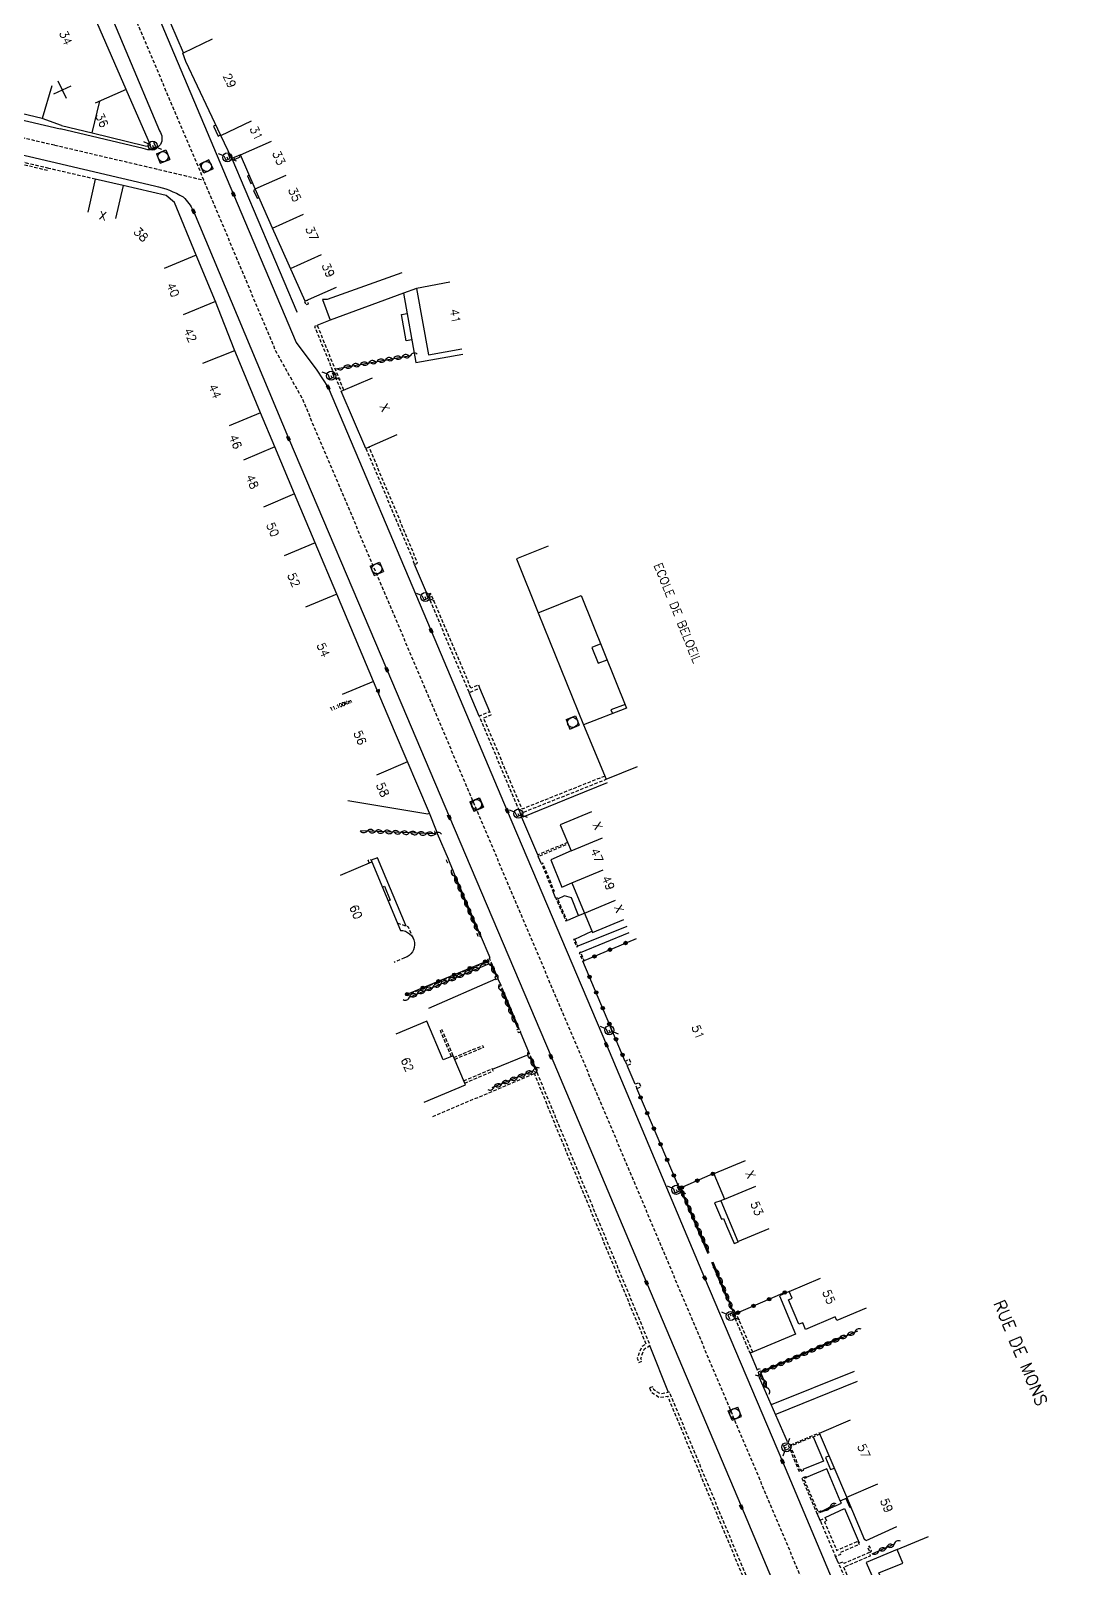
# Model space of a CAD drawing. Header units: millimetres. Extents: x 104999 to 106000, y 137000 to 138000.
# Drawn here: x 105159.2 to 105315.2, y 137357.4 to 137584.1 of the extents above; entities that cross this region are included whole.
import ezdxf
from ezdxf.enums import TextEntityAlignment as Align

# ---------------------------------------------------------------- set-up
doc = ezdxf.new("R2010")
doc.units = ezdxf.units.MM
doc.linetypes.add('DASHED', pattern=[0.75, 0.5, -0.25])
doc.layers.get('0').update_dxf_attribs({"linetype": 'CONTINUOUS'})
for name, color, linetype in [('W0001', 6, 'DASHED'), ('W0008', 7, 'CONTINUOUS'), ('W0100', 7, 'CONTINUOUS'), ('W0105', 7, 'CONTINUOUS'), ('W0112', 1, 'DASHED'), ('W0310', 3, 'CONTINUOUS'), ('W0322', 7, 'CONTINUOUS'), ('W0334', 7, 'CONTINUOUS'), ('W0400', 7, 'CONTINUOUS'), ('W0420', 7, 'CONTINUOUS'), ('W0471', 7, 'CONTINUOUS'), ('W0851', 7, 'CONTINUOUS'), ('W0984', 7, 'CONTINUOUS'), ('W0989', 7, 'CONTINUOUS'), ('W0991', 7, 'CONTINUOUS'), ('W1102', 7, 'CONTINUOUS')]:
    doc.layers.add(name, color=color, linetype=linetype)
doc.styles.get("Standard").update_dxf_attribs({"font": 'romans.shx', "width": 0.85})

# ---------------------------------------------------------------- blocks, each defined once
blk = doc.blocks.new('t322o')
at = {"color": 0, "linetype": 'Continuous'}
for radius in [0.25, 0.15]:
    blk.add_circle((0, 0), radius, dxfattribs=at)
blk = doc.blocks.new('T851')
for p, q in [((-0.25, -0.15), (0, 0.32)), ((0, 0.32), (0.25, -0.15)), ((-0.25, -0.15), (0.25, -0.15))]:
    blk.add_line(p, q)
for major_axis in [(-0.106, 0.106), (-0.0354, 0.0354), (-0.0236, 0.0236)]:
    blk.add_ellipse((0, 0), major_axis=major_axis, ratio=1, start_param=3.926991, end_param=10.210176)
blk = doc.blocks.new('T471')
for p, q in [((-0.333334, 0.333334), (-0.333334, -0.333334)), ((-0.333334, 0.333334), (0.333334, 0.333334)), ((-0.333334, 0), (0, 0)), ((0.500001, 0.500001), (1.000002, 1.000002)), ((-0.500001, -0.500001), (-1.000002, -1.000002)), ((-0.333334, -0.333334), (0.333334, -0.333334))]:
    blk.add_line(p, q)
blk.add_ellipse((0, 0), major_axis=(0.471405, 0.471405), ratio=1, start_param=5.4977871438, end_param=11.780972451)
blk = doc.blocks.new('T400')
for p, q in [((-0.15, 0.3), (0.15, 0.3)), ((-0.15, -0.25), (-0.15, 0.3)), ((-0.15, 0.15), (0.15, 0.15)), ((-0.15, 0), (0.15, 0)), ((0.15, 0.3), (0.15, -0.25)), ((-0.15, -0.15), (0.15, -0.15)), ((-0.15, -0.25), (-0.15, -0.3)), ((-0.15, -0.3), (0.15, -0.3)), ((0.15, -0.3), (0.15, -0.25))]:
    blk.add_line(p, q)
blk = doc.blocks.new('T420')
for p, q in [((0.75, 0.75), (-0.75, 0.75)), ((-0.75, 0.75), (-0.75, -0.75)), ((0.75, 0.75), (0.75, -0.75)), ((0.75, -0.75), (-0.75, -0.75))]:
    blk.add_line(p, q)
blk.add_ellipse((0, 0), major_axis=(-0.53, 0.53), ratio=1, start_param=3.926991, end_param=10.210176)
blk = doc.blocks.new('t991o')
at = {"color": 0, "linetype": 'Continuous'}
for p, q in [((-1, 1), (1, -1)), ((-1, -1), (1, 1))]:
    blk.add_line(p, q, dxfattribs=at)
blk = doc.blocks.new('t310o')
at = {"color": 0, "linetype": 'Continuous'}
for centre, start, end in [((-0.5, 0.38), 216.8699, 323.1304), ((0.5, -0.37), 36.8699, 143.1303)]:
    blk.add_arc(centre, 0.625, start, end, dxfattribs=at)

msp = doc.modelspace()

# ---------------------------------------------------------------- linework, layer by layer
at = {"layer": 'W0001'}
msp.add_line((105162.74, 137567.24), (105184.74, 137562.08), dxfattribs=at)
at = {"layer": 'W0001', "flags": 128}
msp.add_lwpolyline([(105413.29, 137021.14), (105369.41, 137125.33), (105336.47, 137203.44), (105317.04, 137251.43), (105277.7, 137344.55), (105240.37, 137432.98), (105199.24, 137529.91), (105195.36, 137536.86), (105186.16, 137558.73), (105178.61, 137576.56), (105176.16, 137582.37), (105170.82, 137595.03), (105161.86, 137616.2), (105149.82, 137644.64), (105138.61, 137671.18), (105127.71, 137696.98), (105125.09, 137703.17), (105118.96, 137717.63), (105109.82, 137740.83, 0.111965), (105088.34, 137761.16, 0.111965)], format="xyb", dxfattribs=at)
msp.add_lwpolyline([(105065.83, 137589.98), (105162.74, 137567.24)], dxfattribs=at)
at = {"layer": 'W0008', "flags": 128}
for points in [[(105167.9, 137593.8), (105173.24, 137581.14), (105178.22, 137569.32, -0.28042), (105178.35, 137567.33), (105178.32, 137567.29, -0.328648), (105175.78, 137566.74), (105163.53, 137569.63)], [(105162.17, 137564.81), (105177.48, 137561.23, -0.081263), (105181.69, 137559.59, -0.08941), (105183.17, 137557.56), (105183.21, 137557.48), (105197.22, 137524), (105211.73, 137489.92), (105220.96, 137468.15), (105235.96, 137432.85), (105250.05, 137399.5), (105264.03, 137366.44), (105273.94, 137342.96), (105274.51, 137341.57, -0.020559), (105275.57, 137331.95), (105275.55, 137331.76), (105274.7, 137324.82), (105272.11, 137303.87)]]:
    msp.add_lwpolyline(points, format="xyb", dxfattribs=at)
for points in [[(105175.58, 137591.98), (105182.28, 137576.12), (105189.11, 137559.97), (105198.35, 137538.12), (105201.43, 137534.05), (105203.07, 137531.51), (105218.27, 137495.63), (105229.49, 137469.06), (105244.15, 137434.58), (105258.62, 137400.19), (105270.09, 137373.14), (105282.55, 137343.58)], [(105280.68, 137386.41), (105268.43, 137381.48)], [(105269.04, 137380.08), (105281.18, 137384.97)]]:
    msp.add_lwpolyline(points, dxfattribs=at)
at = {"layer": 'W0008'}
for points in [[(105081.58, 137588.84), (105118.55, 137580.17), (105163.53, 137569.63)], [(105080.09, 137584.09), (105117.85, 137575.18), (105162.17, 137564.81)]]:
    msp.add_lwpolyline(points, dxfattribs=at)
at = {"layer": 'W0100'}
msp.add_line((105186.49, 137544.13), (105186.44, 137544.15), dxfattribs=at)
at = {"layer": 'W0100', "flags": 128}
for points in [[(105204.25, 137546.26), (105199.68, 137544.22), (105194.88, 137555.01), (105192.32, 137560.79), (105190.14, 137565.81), (105188.88, 137565.25), (105187.25, 137568.66), (105182.08, 137579.54), (105181.64, 137580.79), (105181.73, 137580.84), (105178.02, 137589.55), (105177.97, 137589.53), (105175.65, 137594.93), (105177.5, 137595.7), (105174.81, 137602.14), (105173, 137601.37), (105171.27, 137605.43), (105169.14, 137610.58), (105167.03, 137615.57), (105165.32, 137619.64), (105165.34, 137619.66), (105164.05, 137622.9), (105168.69, 137624.76)], [(105163.74, 137570.12), (105168.28, 137569.02), (105176.09, 137567.12), (105176.51, 137567.1), (105176.85, 137567.23), (105173.3, 137575.43), (105165.59, 137593.1)], [(105205.96, 137470.6), (105217.79, 137468.63), (105218.02, 137468.73), (105212.86, 137480.82), (105212.85, 137480.81), (105209.77, 137488.16), (105204.37, 137501.04), (105201.18, 137508.59), (105198.12, 137515.81), (105195.2, 137522.73), (105193.09, 137527.75), (105189.21, 137537.13), (105186.44, 137544.15), (105183.6, 137550.99), (105180.4, 137558.77), (105179.2, 137559.81), (105172.82, 137561.28), (105168.73, 137562.2), (105167.62, 137557.33)], [(105221.04, 137547), (105216.12, 137546.11), (105217.88, 137536.33), (105222.8, 137537.21)], [(105213.23, 137524.49), (105208.64, 137522.52), (105205.01, 137530.95), (105209.61, 137532.93)], [(105235.52, 137508.1), (105230.88, 137506.23), (105234.07, 137498.27), (105240.39, 137500.81), (105247.11, 137484.23), (105240.77, 137481.73), (105244.07, 137473.72), (105248.7, 137475.63)], [(105241.92, 137468.94), (105237.32, 137466.99), (105238.95, 137463.15), (105235.91, 137461.86), (105237.56, 137457.84), (105239.02, 137458.46), (105242.06, 137451.15), (105246.68, 137453.07)], [(105217.24, 137426.11), (105223.33, 137428.66), (105221.52, 137432.96), (105220.05, 137432.34), (105217.65, 137438.08), (105213.04, 137436.15)], [(105264.6, 137417.47), (105259.99, 137415.54), (105261.56, 137411.8), (105261.01, 137411.57), (105263.53, 137405.58), (105268.14, 137407.51)], [(105282.45, 137395.76), (105278.1, 137393.91), (105277.87, 137394.44), (105273.51, 137392.58), (105273.08, 137393.6), (105272.52, 137393.37), (105270.98, 137396.97), (105271.54, 137397.21), (105271.11, 137398.22), (105275.71, 137400.18)], [(105286.94, 137363.52), (105282.39, 137361.43), (105282.33, 137361.56), (105282.27, 137361.55), (105279.58, 137367.87), (105275.55, 137377.32), (105280.15, 137379.28)], [(105292.05, 137351.47), (105287.44, 137349.55), (105286.53, 137351.74), (105286.42, 137351.7), (105284.32, 137356.7), (105287.85, 137358.16), (105287.02, 137360.16), (105291.63, 137362.08)]]:
    msp.add_lwpolyline(points, dxfattribs=at)
at = {"layer": 'W0100'}
msp.add_lwpolyline([(105163.74, 137570.12), (105160.88, 137571.15), (105144.34, 137575.07), (105138.65, 137576.49), (105134.61, 137577.49), (105135.81, 137582.34)], dxfattribs=at)
at = {"layer": 'W0100', "flags": 128}
msp.add_lwpolyline([(105204.9, 137459.6), (105209.51, 137461.53), (105213.74, 137451.44, -0.86476), (105214.36, 137447.38)], format="xyb", dxfattribs=at)
at = {"layer": 'W0105', "flags": 128}
for points in [[(105186.52, 137570.18), (105186.18, 137570.02), (105186.85, 137568.56), (105187.21, 137568.73)], [(105189.15, 137565.37), (105189.27, 137565.11), (105190.11, 137565.5), (105189.99, 137565.75)], [(105191.45, 137562.8), (105191.17, 137562.68), (105191.66, 137561.56), (105191.94, 137561.68)], [(105192.37, 137560.69), (105192.08, 137560.56), (105192.59, 137559.39), (105192.88, 137559.52)], [(105215.43, 137538.51), (105214.6, 137538.36), (105213.92, 137542.26), (105214.73, 137542.41)], [(105243.28, 137493.68), (105241.98, 137493.16), (105242.92, 137490.84), (105244.22, 137491.36)], [(105246.9, 137484.75), (105244.79, 137483.96), (105245.01, 137483.4)], [(105211.07, 137457.81), (105211.38, 137457.94), (105212.23, 137455.9), (105211.92, 137455.78)], [(105276.99, 137373.95), (105276.45, 137373.72), (105277.2, 137371.93), (105277.75, 137372.16)], [(105280.21, 137366.38), (105280.06, 137366.32), (105279.51, 137367.62), (105279.66, 137367.68)], [(105275.19, 137365.53), (105275.16, 137365.51), (105275.64, 137364.4), (105275.69, 137364.42)]]:
    msp.add_lwpolyline(points, dxfattribs=at)
at = {"layer": 'W0112'}
msp.add_line((105250.95, 137384.16), (105250.49, 137383.97), dxfattribs=at)
msp.add_lwpolyline([(105161.86, 137563.8), (105151.04, 137566.36), (105151.06, 137566.46), (105150.5, 137566.59), (105150.37, 137566), (105150.93, 137565.87), (105150.97, 137566.07), (105161.79, 137563.51)], dxfattribs=at)
at = {"layer": 'W0112', "flags": 128}
for points in [[(105168.73, 137562.2), (105161.86, 137563.8)], [(105199.68, 137544.22), (105199.59, 137544.18), (105199.79, 137543.68), (105200.2, 137543.85), (105199.99, 137544.36)], [(105205.39, 137531.11), (105201.48, 137540.65), (105201.07, 137540.48), (105204.61, 137531.86), (105205.01, 137530.95)], [(105208.64, 137522.52), (105215.69, 137505.87), (105215.64, 137505.83), (105215.82, 137505.41), (105216.28, 137505.6), (105212.49, 137514.71), (105209.1, 137522.72)], [(105243.88, 137474.19), (105231.68, 137469.32), (105226.02, 137482.75), (105227.13, 137483.22), (105226.93, 137483.68), (105225.36, 137483.02), (105231.41, 137468.68), (105244.07, 137473.72)], [(105231.41, 137468.68), (105231.67, 137468.11), (105231.85, 137468.18), (105231.62, 137468.76)], [(105238.41, 137464.41), (105234, 137462.58), (105234.06, 137462.36), (105238.48, 137464.24)], [(105209.14, 137461.38), (105209, 137461.78), (105209.38, 137461.91), (105209.51, 137461.53)], [(105213.27, 137452.55), (105214.88, 137451.98), (105215.63, 137450.25)], [(105239.54, 137449.99), (105239.46, 137450.17), (105239.28, 137450.09), (105239.75, 137449.01), (105239.93, 137449.09), (105239.54, 137449.99), (105239.54, 137449.99)], [(105214.36, 137447.38), (105212.81, 137446.71)], [(105215.26, 137442.15), (105226.72, 137446.92)], [(105221.52, 137432.96), (105219.87, 137436.85), (105219.58, 137436.73), (105221.24, 137432.84)], [(105221.62, 137432.71), (105225.85, 137434.46), (105225.97, 137434.18), (105221.75, 137432.41)], [(105223.21, 137428.93), (105227.42, 137430.72), (105227.28, 137431.02), (105223.08, 137429.25)], [(105233.42, 137430.29), (105218.23, 137423.85)], [(105250.49, 137383.97), (105250.74, 137383.37), (105251.95, 137382.57), (105253.14, 137382.78), (105273.55, 137333.92), (105273.77, 137333.34), (105273.73, 137332.68), (105271.63, 137316.15), (105272.12, 137316.08), (105274.23, 137332.64), (105274.27, 137333.42), (105274.01, 137334.11), (105253.44, 137383.35), (105252.06, 137383.1), (105251.14, 137383.7), (105250.95, 137384.16)], [(105275.61, 137377.18), (105271.27, 137375.35), (105272.72, 137371.84), (105273.1, 137371.99), (105273.17, 137371.8), (105272.61, 137371.58), (105271.01, 137375.46), (105275.25, 137377.24), (105275.53, 137377.36), (105275.55, 137377.32)]]:
    msp.add_lwpolyline(points, dxfattribs=at)
for points in [[(105224.15, 137487.16), (105218.18, 137501.12), (105217.73, 137500.93), (105223.89, 137486.51), (105224.35, 137486.7), (105225.46, 137487.17), (105225.26, 137487.63)], [(105218.78, 137466.02), (105218.92, 137465.6), (105219.22, 137465.7), (105219.08, 137466.12)], [(105220.51, 137461.82), (105220.68, 137461.42), (105220.98, 137461.54), (105220.81, 137461.95)], [(105236.26, 137457.15), (105236.45, 137457.23), (105234.73, 137461.36), (105234.55, 137461.28)], [(105221.26, 137460.03), (105221.43, 137459.61), (105221.72, 137459.73), (105221.56, 137460.15)], [(105238.15, 137452.83), (105238.33, 137452.91), (105236.85, 137456.24), (105236.67, 137456.15)], [(105225.01, 137451.01), (105225.16, 137450.6), (105225.46, 137450.7), (105225.31, 137451.12)], [(105226.92, 137446.44), (105227.21, 137446.57), (105226.88, 137447.36), (105226.58, 137447.23)], [(105240.67, 137446.89), (105240.86, 137446.97), (105240.3, 137448.22), (105240.12, 137448.14)], [(105227.68, 137444.6), (105227.89, 137444.12), (105228.18, 137444.25), (105227.98, 137444.72)], [(105228.49, 137442.7), (105228.78, 137442.83), (105228.58, 137443.3), (105228.29, 137443.17)], [(105231.45, 137436.46), (105231.16, 137436.34), (105230.96, 137436.82), (105231.25, 137436.94)], [(105232.7, 137432.67), (105232.99, 137432.79), (105232.79, 137433.26), (105232.5, 137433.14)], [(105233.67, 137430.37), (105233.5, 137430.3), (105236.96, 137421.8), (105249.96, 137390.47), (105249.3, 137390.02), (105248.66, 137388.37), (105248.92, 137387.73), (105249.38, 137387.92), (105249.2, 137388.37), (105249.71, 137389.7), (105250.58, 137390.28), (105233.91, 137430.47), (105233.97, 137430.49), (105233.77, 137430.97), (105233.48, 137430.84)], [(105246.91, 137432.13), (105247.18, 137431.53), (105247.78, 137431.8), (105247.51, 137432.4)], [(105248.62, 137428.12), (105249.23, 137428.36), (105248.98, 137428.99), (105248.36, 137428.75)], [(105262.9, 137394.74), (105263.26, 137394.9), (105265.68, 137389.28), (105265.31, 137389.12)], [(105266.36, 137386.66), (105266.73, 137386.82), (105266.89, 137386.44), (105266.52, 137386.29)], [(105273.53, 137370.92), (105273.6, 137370.73), (105273.24, 137370.6), (105275.35, 137365.68), (105275.92, 137365.92), (105276, 137365.74), (105275.24, 137365.41), (105272.98, 137370.71)], [(105281.2, 137361.36), (105281.4, 137360.89), (105278.57, 137359.7), (105278.67, 137359.44), (105277.93, 137359.12), (105275.66, 137364.5), (105276.4, 137364.81), (105276.6, 137364.35), (105276.31, 137364.23), (105278.08, 137360.03)], [(105282.97, 137359.77), (105283.24, 137359.89), (105282.95, 137360.63), (105282.67, 137360.52)], [(105282.73, 137349.89), (105282.53, 137350.35), (105282.24, 137350.22), (105279.16, 137357.56), (105283.09, 137359.24), (105282.9, 137359.7), (105279.13, 137358.09), (105279.02, 137358.32), (105278.41, 137358.06), (105281.97, 137349.56)]]:
    msp.add_lwpolyline(points, close=True, dxfattribs=at)
at = {"layer": 'W0310', "flags": 128}
for points in [[(105204.15, 137534.23), (105215.27, 137536.23)], [(105218.8, 137465.66), (105207.91, 137466.14)], [(105221.69, 137459.47), (105225.13, 137451.35)], [(105215.07, 137441.62), (105226.86, 137446.57)], [(105227.02, 137446.48), (105227.87, 137444.68)], [(105228.69, 137442.53), (105231, 137437.08)], [(105233.33, 137430.74), (105227.2, 137428.22)], [(105232.95, 137432.57), (105233.57, 137431.09)], [(105255.14, 137413.19), (105259.23, 137403.97)], [(105259.83, 137402.55), (105262.98, 137394.83)], [(105267.77, 137384.02), (105266.92, 137386.26), (105281.23, 137392.41)], [(105276, 137365.87), (105277.8, 137366.77)], [(105286.58, 137360.96), (105283.28, 137359.49)]]:
    msp.add_lwpolyline(points, dxfattribs=at)
at = {"layer": 'W0322', "flags": 128}
for points in [[(105246.91, 137432.13), (105240.67, 137446.89), (105248.54, 137450.26)], [(105214.73, 137442.02), (105226.67, 137447.02)], [(105259.83, 137415.55), (105254.9, 137413.37), (105248.62, 137428.12)], [(105270.43, 137398.05), (105262.82, 137394.77)]]:
    msp.add_lwpolyline(points, dxfattribs=at)
at = {"layer": 'W0334'}
for p, q in [((105234.07, 137498.27), (105240.77, 137481.73)), ((105240.01, 137453.63), (105240.88, 137454))]:
    msp.add_line(p, q, dxfattribs=at)
at = {"layer": 'W0334', "flags": 128}
for points in [[(105188.88, 137565.25), (105198.44, 137542.66), (105198.58, 137542.71)], [(105213.96, 137548.42), (105202.94, 137544.45), (105202.25, 137544.47), (105203.36, 137541.44)], [(105214.19, 137545.41), (105203.36, 137541.44), (105201.63, 137540.72), (105201.48, 137540.65)], [(105216.12, 137546.11), (105214.19, 137545.41), (105216.03, 137535.18), (105222.94, 137536.42)], [(105217.73, 137500.93), (105215.82, 137505.41)], [(105225.36, 137483.02), (105223.89, 137486.51)], [(105226.93, 137483.68), (105225.46, 137487.17)], [(105231.85, 137468.18), (105239.34, 137471.21), (105244.27, 137473.24)], [(105219.08, 137466.12), (105218.02, 137468.73)], [(105234, 137462.58), (105231.67, 137468.11)], [(105220.81, 137461.95), (105219.22, 137465.7)], [(105214.57, 137452.09), (105210.38, 137462.15), (105209.42, 137461.81)], [(105221.56, 137460.15), (105220.98, 137461.54)], [(105234.55, 137461.28), (105234.06, 137462.36)], [(105225.31, 137451.12), (105225.37, 137451.17), (105221.72, 137459.73)], [(105236.67, 137456.15), (105236.26, 137457.15)], [(105238.42, 137452.96), (105240.01, 137453.63), (105238.99, 137456.23), (105237.94, 137456.53), (105236.93, 137456.06)], [(105239.46, 137450.17), (105241.99, 137451.32)], [(105247.12, 137452.02), (105239.93, 137449.1)], [(105240.31, 137448.2), (105247.49, 137451.13)], [(105226.88, 137447.36), (105226.99, 137447.39), (105225.56, 137450.73), (105225.46, 137450.7)], [(105227.98, 137444.72), (105227.21, 137446.57)], [(105217.95, 137439.97), (105227.82, 137444.3)], [(105228.58, 137443.3), (105228.18, 137444.25)], [(105231.25, 137436.94), (105228.78, 137442.83)], [(105232.79, 137433.26), (105231.45, 137436.46)], [(105227.3, 137430.97), (105232.37, 137433.06)], [(105233.77, 137430.97), (105232.99, 137432.79)], [(105248.36, 137428.75), (105247.18, 137431.53)], [(105255.11, 137413.08), (105259.11, 137403.78)], [(105261.01, 137411.57), (105260.08, 137411.27), (105261.11, 137408.84), (105261.38, 137408.96), (105261.83, 137407.89), (105262.96, 137405.26), (105263.61, 137405.51)], [(105259.63, 137402.5), (105261.88, 137397.15)], [(105271.11, 137398.22), (105269.64, 137397.56), (105272.03, 137391.93), (105265.32, 137389.1)], [(105250.55, 137390.13), (105253.25, 137383.37)], [(105267.03, 137386.47), (105278.92, 137391.58)], [(105265.31, 137389.12), (105266.36, 137386.66)], [(105266.52, 137386.29), (105266.67, 137385.53), (105270.79, 137376.06)], [(105274.63, 137376.77), (105276.16, 137373.2), (105273.11, 137371.96)], [(105278.63, 137367.33), (105276.65, 137372.04), (105273.59, 137370.76)], [(105276, 137365.74), (105278.79, 137367), (105278.63, 137367.33), (105279.62, 137367.78)], [(105276.4, 137364.81), (105276.4, 137364.86), (105279.27, 137366.2), (105281.4, 137361.13)], [(105278.41, 137358.06), (105277.93, 137359.12)], [(105287.02, 137360.16), (105282.44, 137358.25), (105285.14, 137352.05), (105284.78, 137350.88), (105282.69, 137349.97)]]:
    msp.add_lwpolyline(points, dxfattribs=at)
at = {"layer": 'W1102'}
for p, q in [((105181.73, 137580.84), (105186.03, 137582.88)), ((105162.31, 137575.95), (105160.88, 137571.15)), ((105168.28, 137569.02), (105169.42, 137573.73)), ((105173.3, 137575.43), (105168.72, 137573.43)), ((105187.25, 137568.66), (105191.76, 137570.81)), ((105190.14, 137565.81), (105194.73, 137567.8)), ((105192.32, 137560.79), (105196.89, 137562.81)), ((105172.82, 137561.28), (105171.71, 137556.4)), ((105194.88, 137555.01), (105199.45, 137557.04)), ((105183.6, 137550.99), (105178.88, 137549.04)), ((105197.53, 137549.06), (105202.09, 137551.1)), ((105186.44, 137544.15), (105181.71, 137542.2)), ((105189.25, 137536.9), (105184.52, 137535.04)), ((105193.09, 137527.75), (105188.48, 137525.82)), ((105195.2, 137522.73), (105190.59, 137520.78)), ((105198.12, 137515.81), (105193.52, 137513.86)), ((105201.18, 137508.59), (105196.57, 137506.65)), ((105204.37, 137501.04), (105199.75, 137499.1)), ((105209.77, 137488.16), (105205.16, 137486.22)), ((105214.76, 137476.3), (105210.19, 137474.34)), ((105238.95, 137463.15), (105243.56, 137465.08)), ((105239.02, 137458.46), (105243.63, 137460.38)), ((105240.88, 137454), (105245.49, 137455.92)), ((105261.56, 137411.8), (105266.17, 137413.73)), ((105279.58, 137367.87), (105284.18, 137369.83))]:
    msp.add_line(p, q, dxfattribs=at)

# ---------------------------------------------------------------- block references
at = {"layer": 'W0310'}
for p, rotation in [((105206.61, 137534.68), 10.1683855667437), ((105207.84, 137534.9), 10.1683855667437), ((105209.07, 137535.12), 10.1683855667437), ((105210.3, 137535.34), 10.1683855667437), ((105211.53, 137535.56), 10.1683855667437), ((105212.76, 137535.78), 10.1683855667437), ((105213.99, 137536), 10.1683855667437), ((105215.22, 137536.22), 10.1683855667437), ((105205.38, 137534.45), 10.1683855667437), ((105208.81, 137466.1), 177.482559081249), ((105210.06, 137466.04), 177.482559081249), ((105211.31, 137465.99), 177.482559081249), ((105212.56, 137465.93), 177.482559081249), ((105213.81, 137465.88), 177.482559081249), ((105215.05, 137465.82), 177.482559081249), ((105216.3, 137465.77), 177.482559081249), ((105217.55, 137465.71), 177.482559081249), ((105218.8, 137465.66), 177.482559081249), ((105221.69, 137459.47), 292.979263484488), ((105222.17, 137458.32), 292.979263484488), ((105222.66, 137457.17), 292.979263484488), ((105223.15, 137456.02), 292.979263484488), ((105223.64, 137454.87), 292.979263484488), ((105224.13, 137453.72), 292.979263484488), ((105224.61, 137452.57), 292.979263484488), ((105225.1, 137451.42), 292.979263484488), ((105227.13, 137446.26), 295.09820506837), ((105220.83, 137444.04), 22.7759817128811), ((105221.98, 137444.52), 22.7759817128811), ((105223.14, 137445.01), 22.7759817128811), ((105224.29, 137445.49), 22.7759817128811), ((105225.44, 137445.97), 22.7759817128811), ((105227.66, 137445.13), 295.09820506837), ((105215.07, 137441.62), 22.7759817128811), ((105216.22, 137442.1), 22.7759817128811), ((105217.37, 137442.59), 22.7759817128811), ((105218.53, 137443.07), 22.7759817128811), ((105219.68, 137443.55), 22.7759817128811), ((105228.69, 137442.53), 292.987258902992), ((105229.18, 137441.38), 292.987258902992), ((105229.67, 137440.23), 292.987258902992), ((105230.16, 137439.08), 292.987258902992), ((105230.64, 137437.93), 292.987258902992), ((105232.95, 137432.57), 292.830382760496), ((105232.17, 137430.27), 202.339913761003), ((105233.33, 137430.74), 202.339913761003), ((105233.43, 137431.42), 292.830382760496), ((105227.55, 137428.37), 202.339913761003), ((105228.7, 137428.84), 202.339913761003), ((105229.86, 137429.32), 202.339913761003), ((105231.02, 137429.79), 202.339913761003), ((105255.14, 137413.19), 293.92242002692), ((105255.65, 137412.05), 293.92242002692), ((105256.15, 137410.9), 293.92242002692), ((105256.66, 137409.76), 293.92242002692), ((105257.17, 137408.62), 293.92242002692), ((105257.67, 137407.48), 293.92242002692), ((105258.18, 137406.33), 293.92242002692), ((105258.69, 137405.19), 293.92242002692), ((105260.31, 137401.39), 292.166695933449), ((105260.78, 137400.24), 292.166695933449), ((105261.25, 137399.08), 292.166695933449), ((105261.72, 137397.92), 292.166695933449), ((105262.19, 137396.76), 292.166695933449), ((105262.66, 137395.6), 292.166695933449), ((105279.64, 137391.73), 23.24153126983909), ((105280.79, 137392.22), 23.24153126983909), ((105275.05, 137389.76), 23.24153126983909), ((105276.2, 137390.25), 23.24153126983909), ((105277.34, 137390.74), 23.24153126983909), ((105278.49, 137391.24), 23.24153126983909), ((105269.31, 137387.29), 23.24153126983909), ((105270.45, 137387.78), 23.24153126983909), ((105271.6, 137388.28), 23.24153126983909), ((105272.75, 137388.77), 23.24153126983909), ((105273.9, 137389.26), 23.24153126983909), ((105267.01, 137386.3), 23.24153126983909), ((105267.32, 137385.19), 110.8657219264419), ((105268.16, 137386.8), 23.24153126983909), ((105267.77, 137384.02), 110.8657219264419), ((105277.12, 137366.43), 26.5167013928612), ((105284.29, 137359.94), 204.057608361622), ((105285.44, 137360.45), 204.057608361622), ((105286.58, 137360.96), 204.057608361622)]:
    msp.add_blockref('t310o', p, dxfattribs=dict(at, rotation=rotation))
at = {"layer": 'W0322'}
for p, rotation in [((105244.65, 137448.6), 23.15717677941249), ((105246.95, 137449.58), 23.15717677941249), ((105226.26, 137446.85), 22.7229723604265), ((105242.36, 137447.61), 23.15717677941249), ((105221.65, 137444.91), 22.7229723604265), ((105223.96, 137445.88), 22.7229723604265), ((105241.65, 137444.59), 292.9001957817581), ((105214.73, 137442.02), 22.7229723604265), ((105217.04, 137442.98), 22.7229723604265), ((105219.35, 137443.95), 22.7229723604265), ((105242.62, 137442.29), 292.9001957817581), ((105243.59, 137439.98), 292.9001957817581), ((105244.56, 137437.68), 292.9001957817581), ((105245.54, 137435.38), 292.9001957817581), ((105246.51, 137433.08), 292.9001957817581), ((105249.17, 137426.81), 113.064091642705), ((105250.15, 137424.51), 113.064091642705), ((105251.13, 137422.21), 113.064091642705), ((105252.11, 137419.91), 113.064091642705), ((105253.09, 137417.61), 113.064091642705), ((105254.07, 137415.31), 113.064091642705), ((105257.54, 137414.54), 203.888763443752), ((105259.83, 137415.55), 203.888763443752), ((105255.25, 137413.53), 203.888763443752), ((105268.14, 137397.06), 203.352304261962), ((105270.43, 137398.05), 203.352304261962), ((105263.55, 137395.08), 203.352304261962), ((105265.84, 137396.07), 203.352304261962)]:
    msp.add_blockref('t322o', p, dxfattribs=dict(at, rotation=rotation))
at = {"layer": 'W0400'}
for p, rotation in [((105189.11, 137559.97), 202.935521333359), ((105183.21, 137557.48), 23.21328275173902), ((105203.07, 137531.51), 204.178128054699), ((105197.22, 137524), 22.25421452744156), ((105218.27, 137495.63), 202.890181557719), ((105211.73, 137489.92), 23.17898390514604), ((105229.49, 137469.06), 203.040904875633), ((105220.96, 137468.15), 23.5258498236409), ((105235.93, 137432.86), 21.94786529227589), ((105244.11, 137434.57), 202.924573051122), ((105250.05, 137399.5), 22.91722555701316), ((105258.62, 137400.19), 34.78321887899801), ((105270.09, 137373.14), 202.844111842914), ((105264.03, 137366.44), 22.47553804662494)]:
    msp.add_blockref('T400', p, dxfattribs=dict(at, rotation=rotation))
at = {"layer": 'W0420'}
for p, rotation in [((105178.72, 137565.53), 112.89021095501), ((105185.12, 137564.08), 294.852573306906), ((105210.27, 137504.77), 112.890181557719), ((105239.15, 137482.11), 112.3871897550089), ((105224.96, 137469.99), 113.062271959266), ((105225, 137470), 113.040904875633), ((105263.08, 137380.18), 201.94634235008)]:
    msp.add_blockref('T420', p, dxfattribs=dict(at, rotation=rotation))
at = {"layer": 'W0471'}
for p, rotation in [((105177.2, 137567.17), 112.89021095501), ((105188.2, 137565.44), 113.2882656221209), ((105203.52, 137533.23), 113.062271959266), ((105217.4, 137500.61), 113.062271959266), ((105231.12, 137468.65), 113.062271959266), ((105244.54, 137436.73), 112.940538714813), ((105254.46, 137413.19), 112.940538714813), ((105262.46, 137394.59), 292.166695933449), ((105270.67, 137375.24), 22.8546871154343)]:
    msp.add_blockref('T471', p, dxfattribs=dict(at, rotation=rotation))
at = {"layer": 'W0851', "rotation": 202.7490010570362}
msp.add_blockref('T851', (105210.45, 137486.71), dxfattribs=at)
at = {"layer": 'W0991', "rotation": 70.13885301376317}
msp.add_blockref('t991o', (105163.87, 137575.39), dxfattribs=at)

# ---------------------------------------------------------------- texts
at = {"layer": 'W0851'}
msp.add_text('11.100Km', height=0.5, rotation=22, dxfattribs=at).set_placement((105205.03, 137484.43), align=Align.CENTER)
at = {"layer": 'W0984'}
msp.add_text('ECOLE DE BELOEIL', height=1.25, rotation=292.0446, dxfattribs=at).set_placement((105254.63, 137498.26), align=Align.MIDDLE)
at = {"layer": 'W0989'}
msp.add_text('RUE DE MONS', height=1.75, rotation=292.9119, dxfattribs=at).set_placement((105305.23, 137389.15), align=Align.MIDDLE)
at = {"layer": 'W0991'}
for s, rotation, p in [('34', 293.7277, (105164.38, 137583.06)), ('29', 295.4014, (105188.55, 137576.73)), ('36', 293.7277, (105169.7, 137570.91)), ('31', 295.4014, (105192.49, 137568.99)), ('33', 293.8383, (105195.82, 137565.35)), ('35', 293.8383, (105198.15, 137559.94)), ('X', 347.2249, (105169.84, 137556.82)), ('38', 314.2061, (105175.48, 137554.05)), ('37', 293.8383, (105200.7, 137554.21)), ('39', 293.8383, (105203.1, 137548.79)), ('40', 294.4868, (105180.18, 137545.89)), ('41', 280.1958, (105221.84, 137542.03)), ('42', 294.4868, (105182.74, 137539.22)), ('44', 292.9268, (105186.39, 137530.93)), ('X', 293.2557, (105211.43, 137528.52)), ('46', 292.9268, (105189.41, 137523.49)), ('48', 292.9268, (105191.89, 137517.6)), ('50', 292.9268, (105194.91, 137510.55)), ('52', 292.9268, (105198.02, 137503.11)), ('54', 293.612, (105202.36, 137492.8)), ('56', 293.612, (105207.78, 137479.86)), ('58', 293.612, (105211.12, 137472.19)), ('X', 293.0437, (105242.84, 137466.86)), ('47', 292.6195, (105242.73, 137462.49)), ('49', 292.6195, (105244.41, 137458.45)), ('60', 292.4774, (105207.18, 137454.17)), ('X', 292.6195, (105245.98, 137454.64)), ('51', 292.1491, (105257.64, 137436.46)), ('62', 292.6942, (105214.76, 137431.66)), ('X', 292.7754, (105265.39, 137415.44)), ('53', 292.7754, (105266.34, 137410.45)), ('55', 293.1534, (105276.95, 137397.4)), ('57', 293.0899, (105282.1, 137374.68)), ('59', 293.0899, (105285.47, 137366.66))]:
    msp.add_text(s, height=1.25, rotation=rotation, dxfattribs=at).set_placement(p, align=Align.MIDDLE)

doc.saveas('drawing.dxf')
